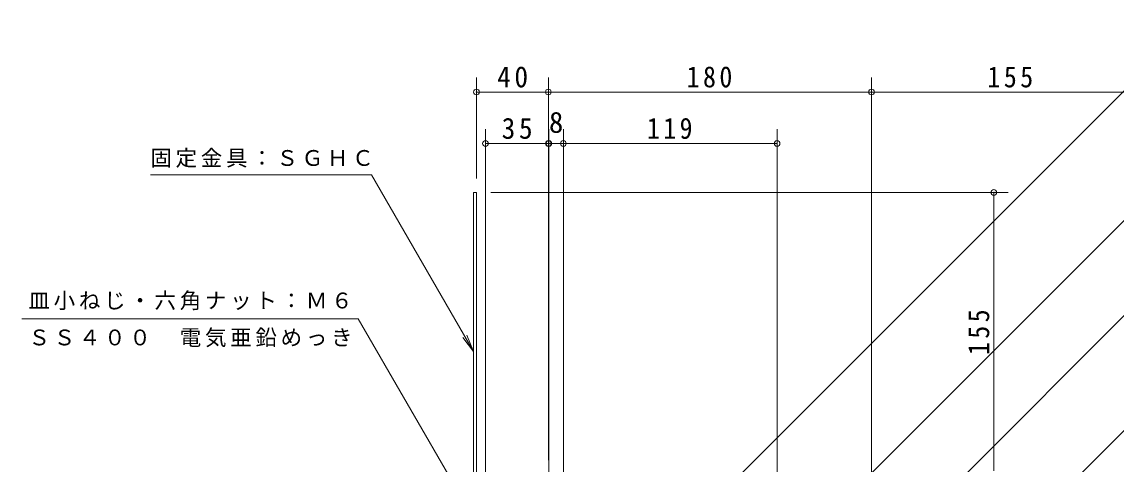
# Model space of a CAD drawing. Units: millimetres at full size, sheet at 1:4. Extents: x -463 to 459, y -549 to 474.
# Drawn here: x -463 to 146, y -141 to 105 of the extents above; entities that cross this region are included whole.
import ezdxf
from ezdxf.enums import TextEntityAlignment as Align

# ---------------------------------------------------------------- set-up
doc = ezdxf.new("R2010")
doc.units = ezdxf.units.MM
doc.header["$LTSCALE"] = 4
doc.header["$PDMODE"] = 32
doc.header["$PDSIZE"] = 3.2
for name, color, linetype, lineweight in [('0-4_その他', 7, 'Continuous', 9), ('0-5_寸法', 7, 'Continuous', 9), ('0-8', 2, 'Continuous', 9)]:
    doc.layers.add(name, color=color, linetype=linetype, lineweight=lineweight)
doc.styles.add('ＭＳ ゴシック', font='')
doc.styles.get('ＭＳ ゴシック').set_extended_font_data('MS Gothic')

msp = doc.modelspace()

# ---------------------------------------------------------------- linework, layer by layer
at = {"layer": '0-4_その他'}
for p, q in [((-210.18, 73.81), (-210.18, 17.639)), ((-170.18, 73.81), (-170.18, -139.134)), ((9.82, 73.81), (9.82, -313.89)), ((-210.18, 65.81), (-170.18, 65.81)), ((-170.18, 65.81), (9.82, 65.81)), ((9.82, 65.81), (164.82, 65.81)), ((-205.15, 45.165), (-205.15, -236.633)), ((-169.829, 45.165), (-169.829, -189.416)), ((-161.829, 45.165), (-161.829, -188.133)), ((-42.83, 45.165), (-42.83, -307.133)), ((-205.15, 37.165), (-170.18, 37.165)), ((-169.829, 37.165), (-161.829, 37.165)), ((-161.829, 37.165), (-42.83, 37.165)), ((85.863, 9.866), (-202.276, 9.866)), ((77.863, -145.134), (77.863, 9.866))]:
    msp.add_line(p, q, dxfattribs=at)
for p in [(-210.18, 65.81), (-170.18, 65.81), (9.82, 65.81), (-205.15, 37.165), (-170.18, 37.165), (-169.829, 37.165), (-161.829, 37.165), (-42.83, 37.165), (77.863, 9.866)]:
    msp.add_point(p, dxfattribs=at)
at = {"layer": '0-5_寸法'}
for p, q in [((-152.173, -236.085), (188.752, 104.84)), ((-126.567, -282.628), (188.752, 32.691)), ((-391.646, 19.667), (-268.577, 19.667)), ((-211.78, -78.709), (-268.577, 19.667)), ((-86.034, -295.06), (188.752, -20.273)), ((-276.031, -60.381), (-463.293, -60.381)), ((-211.261, -172.362), (-276.031, -60.381)), ((-211.78, -78.709), (-217.868, -70.776)), ((-211.78, -78.709), (-215.607, -69.47)), ((-43.83, -316.782), (188.752, -84.2))]:
    msp.add_line(p, q, dxfattribs=at)
at = {"layer": '0-8'}
for points in [[(-211.78, 9.866), (-210.18, 9.866), (-210.18, -325.134)], [(-211.78, 9.866), (-211.78, -325.134), (-210.18, -325.134)]]:
    msp.add_lwpolyline(points, dxfattribs=at)

# ---------------------------------------------------------------- texts
at = {"layer": '0-4_その他', "color": 2, "style": 'ＭＳ ゴシック'}
msp.add_text('8', height=11.73, dxfattribs=at).set_placement((-169.829, 39.565), align=Align.BOTTOM_LEFT)
at = {"layer": '0-4_その他', "color": 2, "char_height": 11.73, "attachment_point": 7, "style": 'ＭＳ ゴシック'}
for s, insert in [('\\T1.27;\\W0.95;40', (-198.68, 68.21)), ('\\T1.27;\\W0.9;180', (-93.18, 68.21)), ('\\T1.27;\\W0.9;155', (74.32, 68.21)), ('\\T1.27;\\W0.95;35', (-196.165, 39.565)), ('\\T1.27;\\W0.9;119', (-115.329, 39.565))]:
    msp.add_mtext(s, dxfattribs=dict(at, insert=insert))
at = {"layer": '0-4_その他', "color": 2, "insert": (75.463, -80.634), "char_height": 11.73, "attachment_point": 7, "rotation": 90, "style": 'ＭＳ ゴシック'}
msp.add_mtext('\\T1.27;\\W0.9;155', dxfattribs=at)
at = {"layer": '0-5_寸法', "char_height": 8.798, "attachment_point": 7, "style": 'ＭＳ ゴシック'}
for s, insert in [('\\T1.17;固定金具：ＳＧＨＣ', (-391.761, 23.661)), ('\\T1.17;皿小ねじ・六角ナット：Ｍ６', (-459.662, -55.677)), ('\\T1.17;ＳＳ４００\u3000電気亜鉛めっき', (-459.662, -76.279))]:
    msp.add_mtext(s, dxfattribs=dict(at, insert=insert))

doc.saveas('drawing.dxf')
